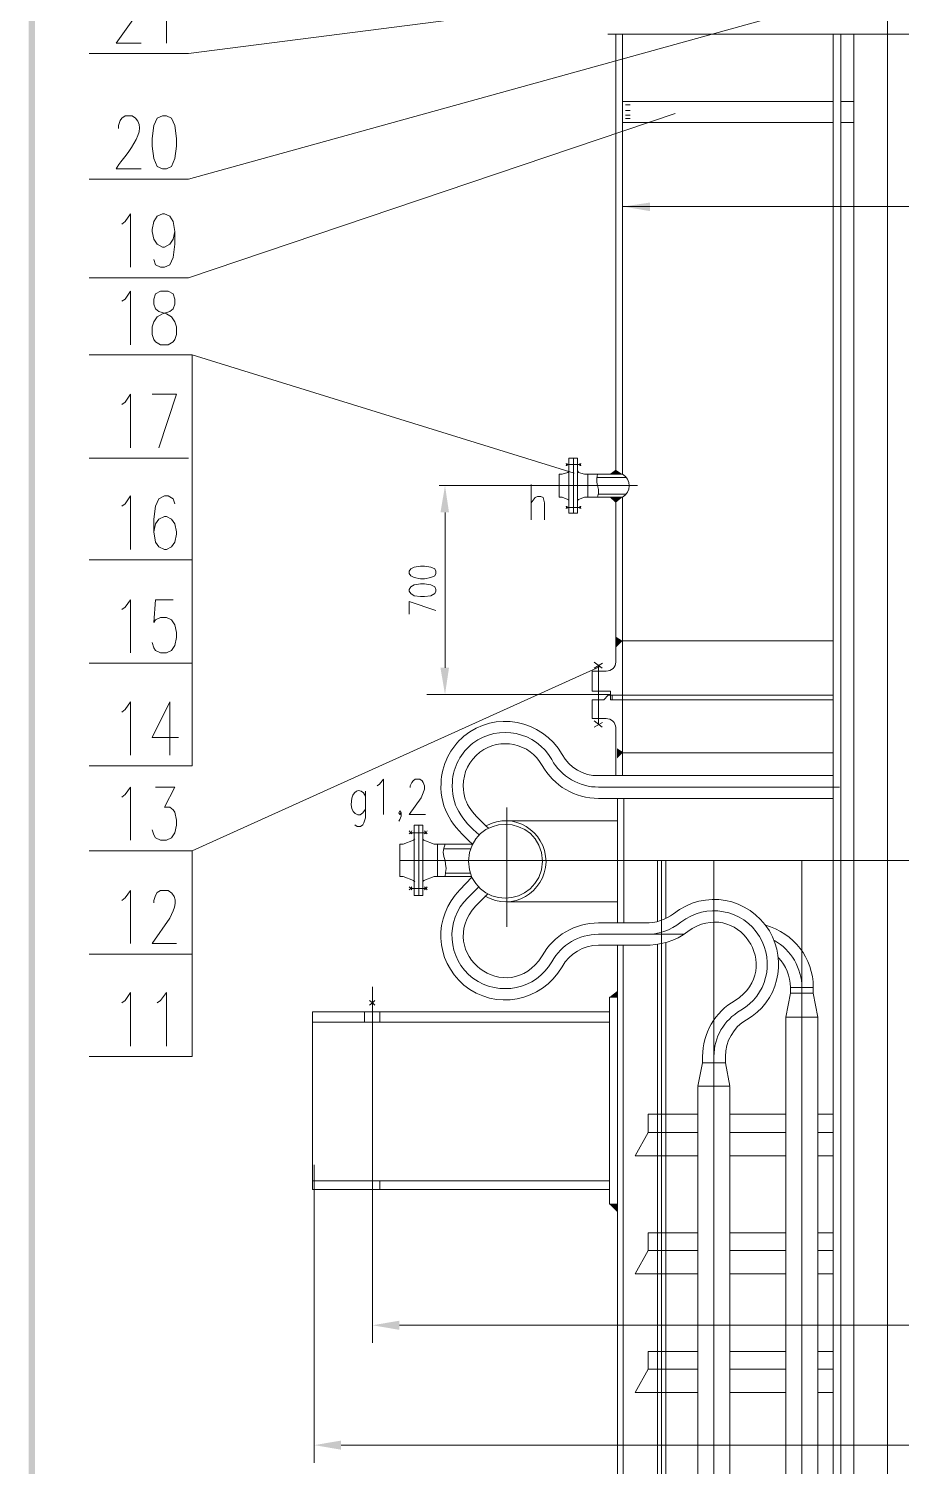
# Model space of a CAD drawing. Header units: millimetres. Extents: x 0 to 1648, y 27 to 2331.
# Drawn here: x 77.9 to 353, y 1243.7 to 1697 of the extents above; entities that cross this region are included whole.
import ezdxf

# ---------------------------------------------------------------- set-up
doc = ezdxf.new("R2010")
doc.units = ezdxf.units.MM
doc.layers.add('1', color=7, linetype='Continuous')

msp = doc.modelspace()

# ---------------------------------------------------------------- hatches: boundary and pattern name
h = msp.add_hatch(color=0)
h.dxf.hatch_style = 2
h.paths.add_polyline_path([(77.94, 27.231732), (79.92, 29.031732), (77.94, 2331.231732)])
h = msp.add_hatch(color=0)
h.dxf.hatch_style = 2
h.paths.add_polyline_path([(79.92, 29.031732), (77.94, 2331.231732), (79.92, 2329.431732)])
h = msp.add_hatch(color=0)
h.dxf.hatch_style = 2
h.paths.add_polyline_path([(273.78, 1642.191732), (273.78, 1639.491732), (265.32, 1640.931732)])
h = msp.add_hatch(color=0)
h.dxf.hatch_style = 2
h.paths.add_polyline_path([(261, 1556.511732), (262.98, 1557.951732), (265.14, 1556.511732)])
h = msp.add_hatch(color=0)
h.dxf.hatch_style = 2
h.paths.add_polyline_path([(207.72, 1544.451732), (210.42, 1544.451732), (209.16, 1552.911732)])
h = msp.add_hatch(color=0)
h.dxf.hatch_style = 2
h.paths.add_polyline_path([(261, 1549.311732), (262.98, 1547.511732), (265.14, 1549.311732)])
h = msp.add_hatch(color=0)
h.dxf.hatch_style = 2
h.paths.add_polyline_path([(265.14, 1503.951732), (263.16, 1505.211732), (263.16, 1501.971732)])
h = msp.add_hatch(color=0)
h.dxf.hatch_style = 2
h.paths.add_polyline_path([(207.72, 1495.491732), (210.42, 1495.491732), (209.16, 1487.031732)])
h = msp.add_hatch(color=0)
h.dxf.hatch_style = 2
h.paths.add_polyline_path([(265.32, 1468.851732), (263.34, 1470.111732), (263.34, 1466.871732)])
h = msp.add_hatch(color=0)
h.dxf.hatch_style = 2
h.paths.add_polyline_path([(261, 1391.631732), (263.52, 1391.631732), (263.52, 1393.611732)])
h = msp.add_hatch(color=0)
h.dxf.hatch_style = 2
h.paths.add_polyline_path([(263.52, 1326.291732), (263.52, 1323.771732), (261, 1326.291732)])
h = msp.add_hatch(color=0)
h.dxf.hatch_style = 2
h.paths.add_polyline_path([(194.76, 1289.571732), (194.76, 1286.691732), (186.3, 1288.131732)])
h = msp.add_hatch(color=0)
h.dxf.hatch_style = 2
h.paths.add_polyline_path([(176.4, 1251.771732), (176.4, 1248.891732), (167.94, 1250.331732)])

# ---------------------------------------------------------------- linework, layer by layer
at = {"layer": '1', "color": 0, "lineweight": 5}
for points in [[(348.66, 851.991732), (348.66, 2244.291732)], [(405.72, 1724.811732), (128.34, 1689.171732)], [(106.2, 1705.371732), (106.2, 1706.091732), (106.74, 1707.711732), (107.28, 1708.431732), (108.36, 1709.331732), (110.52, 1709.331732), (111.78, 1708.431732), (112.32, 1707.711732), (112.86, 1706.091732), (112.86, 1704.471732), (112.32, 1702.851732), (111.24, 1700.511732), (105.48, 1692.411732), (113.4, 1692.411732)], [(118.44, 1706.091732), (119.52, 1706.991732), (121.32, 1709.331732), (121.32, 1692.411732)], [(343.08, 1709.151732), (128.34, 1649.571732)], [(360.72, 1695.291732), (260.46, 1695.291732)], [(262.98, 1556.511732), (262.98, 1695.291732)], [(265.14, 1556.511732), (265.14, 1695.291732)], [(331.56, 911.391732), (331.56, 1695.291732)], [(333.9, 1163.571732), (333.9, 1695.291732)], [(338.04, 1163.571732), (338.04, 1695.291732)], [(128.34, 1689.171732), (97.02, 1689.171732)], [(265.14, 1674.051732), (331.56, 1674.051732)], [(266.04, 1672.971732), (267.48, 1672.971732)], [(333.9, 1674.051732), (338.04, 1674.051732)], [(120.06, 1669.551732), (118.44, 1668.831732), (117.36, 1666.491732), (116.82, 1662.351732), (116.82, 1660.011732), (117.36, 1656.051732), (118.44, 1653.531732), (120.06, 1652.811732), (121.32, 1652.811732), (122.94, 1653.531732), (124.02, 1656.051732), (124.56, 1660.011732), (124.56, 1662.351732), (124.02, 1666.491732), (122.94, 1668.831732), (121.32, 1669.551732), (120.06, 1669.551732)], [(128.34, 1618.431732), (281.7, 1670.271732)], [(266.04, 1671.171732), (267.48, 1671.171732)], [(266.04, 1669.731732), (267.48, 1669.731732)], [(266.04, 1668.651732), (267.48, 1668.651732)], [(265.14, 1667.391732), (331.56, 1667.391732)], [(333.9, 1667.391732), (338.04, 1667.391732)], [(128.34, 1649.571732), (97.02, 1649.571732)], [(107.28, 1635.351732), (108.36, 1636.251732), (109.98, 1638.591732), (109.98, 1621.851732)], [(124.02, 1633.011732), (123.48, 1630.671732), (122.4, 1629.051732), (120.78, 1628.151732), (120.06, 1628.151732), (118.44, 1629.051732), (117.36, 1630.671732), (116.82, 1633.011732), (116.82, 1633.731732), (117.36, 1636.251732), (118.44, 1637.871732), (120.06, 1638.591732), (120.78, 1638.591732), (122.4, 1637.871732), (123.48, 1636.251732), (124.02, 1633.011732), (124.02, 1629.051732), (123.48, 1624.911732), (122.4, 1622.571732), (120.78, 1621.851732), (119.52, 1621.851732), (117.9, 1622.571732), (117.36, 1624.191732)], [(537.48, 1640.931732), (265.14, 1640.931732)], [(128.34, 1618.431732), (97.02, 1618.431732)], [(107.28, 1611.051732), (108.36, 1611.771732), (109.98, 1614.291732), (109.98, 1597.371732)], [(119.52, 1614.291732), (117.9, 1613.391732), (117.36, 1611.771732), (117.36, 1610.151732), (117.9, 1608.711732), (118.98, 1607.811732), (121.32, 1607.091732), (122.94, 1606.191732), (124.02, 1604.571732), (124.56, 1602.951732), (124.56, 1600.611732), (124.02, 1598.991732), (123.48, 1598.271732), (121.86, 1597.371732), (119.52, 1597.371732), (117.9, 1598.271732), (117.36, 1598.991732), (116.82, 1600.611732), (116.82, 1602.951732), (117.36, 1604.571732), (118.44, 1606.191732), (120.06, 1607.091732), (122.4, 1607.811732), (123.48, 1608.711732), (124.02, 1610.151732), (124.02, 1611.771732), (123.48, 1613.391732), (121.86, 1614.291732), (119.52, 1614.291732)], [(129.42, 1594.131732), (97.02, 1594.131732)], [(129.42, 1529.331732), (129.42, 1594.131732)], [(129.42, 1594.131732), (249.84, 1556.871732)], [(107.28, 1578.471732), (108.36, 1579.191732), (109.98, 1581.711732), (109.98, 1564.791732)], [(118.98, 1564.791732), (124.56, 1581.711732), (116.82, 1581.711732)], [(128.34, 1561.551732), (97.02, 1561.551732)], [(247.32, 1559.211732), (247.68, 1559.931732)], [(247.32, 1559.931732), (247.68, 1559.211732)], [(247.32, 1559.571732), (250.74, 1559.571732)], [(248.22, 1561.551732), (248.22, 1544.271732), (249.66, 1544.271732)], [(248.22, 1561.551732), (249.66, 1561.551732)], [(251.82, 1559.571732), (248.4, 1559.571732)], [(250.92, 1561.551732), (249.66, 1561.551732), (249.66, 1544.271732), (250.92, 1544.271732), (250.92, 1561.551732)], [(251.64, 1559.211732), (252, 1559.931732)], [(251.64, 1559.931732), (252, 1559.211732)], [(247.86, 1557.051732), (246.06, 1556.511732), (245.16, 1556.511732), (245.16, 1549.311732)], [(247.86, 1557.051732), (248.04, 1557.411732), (248.22, 1557.591732)], [(250.92, 1557.591732), (251.1, 1557.411732), (251.28, 1557.051732)], [(254.16, 1556.511732), (253.08, 1556.511732), (251.28, 1557.051732)], [(265.14, 1556.511732), (254.16, 1556.511732)], [(254.16, 1556.511732), (254.16, 1549.311732)], [(257.22, 1556.511732), (257.04, 1555.251732), (257.04, 1553.991732), (257.22, 1552.911732)], [(266.4, 1555.431732), (257.22, 1555.431732)], [(269.82, 1552.911732), (207.36, 1552.911732)], [(236.34, 1553.271732), (236.34, 1542.111732)], [(257.22, 1549.311732), (257.58, 1550.571732), (257.58, 1551.651732), (257.22, 1552.911732)], [(107.28, 1546.431732), (108.36, 1547.151732), (109.98, 1549.671732), (109.98, 1532.751732)], [(124.02, 1547.151732), (123.48, 1548.771732), (121.86, 1549.671732), (120.78, 1549.671732), (118.98, 1548.771732), (117.9, 1546.431732), (117.36, 1542.291732), (117.36, 1538.331732), (117.9, 1535.091732), (118.98, 1533.651732), (120.78, 1532.751732), (121.32, 1532.751732), (122.94, 1533.651732), (124.02, 1535.091732), (124.56, 1537.611732), (124.56, 1538.331732), (124.02, 1540.851732), (122.94, 1542.291732), (121.32, 1543.191732), (120.78, 1543.191732), (118.98, 1542.291732), (117.9, 1540.851732), (117.36, 1538.331732)], [(236.34, 1547.511732), (237.6, 1549.131732), (238.32, 1549.491732), (239.4, 1549.491732), (240.12, 1549.131732), (240.48, 1547.511732), (240.48, 1542.111732)], [(247.86, 1548.591732), (246.06, 1549.311732), (245.16, 1549.311732)], [(247.32, 1545.711732), (247.68, 1546.431732)], [(247.32, 1546.431732), (247.68, 1545.711732)], [(247.32, 1546.071732), (250.74, 1546.071732)], [(248.22, 1548.051732), (248.04, 1548.411732), (247.86, 1548.591732)], [(251.82, 1546.071732), (248.4, 1546.071732)], [(254.16, 1549.311732), (253.08, 1549.311732), (251.28, 1548.591732), (251.1, 1548.411732), (250.92, 1548.051732)], [(251.64, 1545.711732), (252, 1546.431732)], [(251.64, 1546.431732), (252, 1545.711732)], [(265.14, 1549.311732), (254.16, 1549.311732)], [(266.22, 1550.211732), (257.58, 1550.211732)], [(262.98, 1503.771732), (262.98, 1549.311732)], [(265.14, 1503.951732), (265.14, 1549.311732)], [(209.16, 1544.451732), (209.16, 1495.491732)], [(129.42, 1529.511732), (97.02, 1529.511732)], [(129.42, 1464.531732), (129.42, 1529.511732)], [(197.82, 1525.191732), (198.36, 1524.471732), (199.44, 1523.931732), (201.42, 1523.571732), (202.68, 1523.571732), (204.66, 1523.931732), (205.92, 1524.471732), (206.28, 1525.191732), (206.28, 1525.911732), (205.92, 1526.631732), (204.66, 1527.171732), (202.68, 1527.531732), (201.42, 1527.531732), (199.44, 1527.171732), (198.36, 1526.631732), (197.82, 1525.911732), (197.82, 1525.191732)], [(197.82, 1519.611732), (198.36, 1518.891732), (199.44, 1518.171732), (201.42, 1517.991732), (202.68, 1517.991732), (204.66, 1518.171732), (205.92, 1518.891732), (206.28, 1519.611732), (206.28, 1520.151732), (205.92, 1521.051732), (204.66, 1521.591732), (202.68, 1521.951732), (201.42, 1521.951732), (199.44, 1521.591732), (198.36, 1521.051732), (197.82, 1520.151732), (197.82, 1519.611732)], [(107.28, 1513.851732), (108.36, 1514.571732), (109.98, 1516.911732), (109.98, 1500.171732)], [(123.48, 1516.911732), (117.9, 1516.911732), (117.36, 1509.711732), (117.9, 1510.611732), (119.52, 1511.331732), (121.32, 1511.331732), (122.94, 1510.611732), (124.02, 1508.991732), (124.56, 1506.651732), (124.56, 1505.031732), (124.02, 1502.511732), (122.94, 1500.891732), (121.32, 1500.171732), (119.52, 1500.171732), (117.9, 1500.891732), (117.36, 1501.791732), (116.82, 1503.411732)], [(206.28, 1513.491732), (197.82, 1516.371732), (197.82, 1512.411732)], [(262.98, 1503.951732), (262.98, 1497.291732)], [(331.56, 1503.951732), (263.7, 1503.951732)], [(265.14, 1503.951732), (265.14, 1486.851732)], [(129.42, 1496.931732), (97.02, 1496.931732)], [(256.14, 1497.291732), (258.66, 1495.311732)], [(258.84, 1496.931732), (256.14, 1495.311732)], [(257.58, 1496.391732), (257.58, 1477.671732)], [(129.42, 1437.711732), (258.12, 1495.851732)], [(255.6, 1494.411732), (255.6, 1488.111732)], [(259.92, 1494.411732), (255.6, 1494.411732)], [(215.64, 1487.031732), (203.4, 1487.031732)], [(261.18, 1487.031732), (206.64, 1487.031732)], [(255.6, 1488.111732), (261.36, 1488.111732)], [(261.36, 1488.111732), (261.36, 1485.411732)], [(265.14, 1461.471732), (265.14, 1487.031732)], [(107.28, 1481.451732), (108.36, 1482.351732), (109.98, 1484.691732), (109.98, 1467.951732)], [(122.4, 1484.691732), (116.82, 1473.531732), (125.1, 1473.531732)], [(122.4, 1484.691732), (122.4, 1467.951732)], [(260.64, 1486.851732), (259.2, 1485.411732), (255.6, 1485.411732)], [(255.6, 1485.411732), (255.6, 1479.471732), (259.92, 1479.471732)], [(331.56, 1486.851732), (260.64, 1486.851732)], [(331.56, 1485.411732), (261.36, 1485.411732)], [(261.9, 1485.411732), (261.9, 1486.851732)], [(256.14, 1478.751732), (258.66, 1476.771732)], [(258.84, 1478.211732), (256.14, 1476.771732)], [(262.98, 1461.471732), (262.98, 1476.591732)], [(129.42, 1464.531732), (97.02, 1464.531732)], [(264.24, 1468.671732), (331.56, 1468.671732)], [(187.74, 1458.231732), (188.46, 1458.771732), (189.72, 1460.391732), (189.72, 1449.231732)], [(198.18, 1457.691732), (198.18, 1458.231732), (198.72, 1459.311732), (199.08, 1459.851732), (199.8, 1460.391732), (201.24, 1460.391732), (201.96, 1459.851732), (202.32, 1459.311732), (202.68, 1458.231732), (202.68, 1457.151732), (202.32, 1456.071732), (201.6, 1454.451732), (197.82, 1449.231732), (203.04, 1449.231732)], [(266.22, 1461.471732), (257.58, 1461.471732)], [(331.56, 1461.471732), (266.22, 1461.471732)], [(107.28, 1454.631732), (108.36, 1455.531732), (109.98, 1457.871732), (109.98, 1441.131732)], [(117.9, 1457.871732), (124.02, 1457.871732), (120.78, 1451.571732), (122.4, 1451.571732), (123.48, 1450.671732), (124.02, 1449.951732), (124.56, 1447.431732), (124.56, 1445.811732), (124.02, 1443.471732), (122.94, 1441.851732), (121.32, 1441.131732), (119.52, 1441.131732), (117.9, 1441.851732), (117.36, 1442.751732), (116.82, 1444.371732)], [(184.14, 1456.611732), (184.14, 1448.151732), (183.6, 1446.531732), (183.24, 1445.991732), (182.52, 1445.451732), (181.44, 1445.451732), (180.72, 1445.991732)], [(266.22, 1457.871732), (257.58, 1457.871732)], [(333.54, 1457.871732), (266.22, 1457.871732)], [(228.6, 1451.391732), (228.6, 1413.771732)], [(266.22, 1454.271732), (257.58, 1454.271732)], [(263.52, 1454.271732), (263.52, 1415.031732)], [(265.5, 1454.271732), (265.5, 1415.031732)], [(331.56, 1454.271732), (266.22, 1454.271732)], [(195.3, 1449.771732), (194.94, 1449.231732), (194.58, 1449.771732), (194.94, 1450.311732), (195.3, 1449.771732), (195.3, 1448.691732), (194.94, 1447.611732), (194.58, 1447.071732)], [(228.6, 1447.251732), (263.52, 1447.251732)], [(197.82, 1444.011732), (198.36, 1443.471732), (198.72, 1444.011732)], [(198.36, 1443.471732), (197.82, 1443.111732)], [(203.22, 1443.471732), (198.36, 1443.471732)], [(198.36, 1443.471732), (198.72, 1443.111732)], [(199.44, 1423.671732), (199.44, 1445.811732)], [(202.14, 1445.811732), (202.14, 1423.671732), (199.44, 1423.671732)], [(202.14, 1445.811732), (199.44, 1445.811732)], [(200.88, 1445.811732), (200.88, 1423.671732)], [(203.22, 1443.471732), (202.68, 1444.011732)], [(203.22, 1443.471732), (202.68, 1443.111732)], [(203.58, 1443.111732), (203.22, 1443.471732), (203.58, 1444.011732)], [(129.42, 1437.711732), (97.02, 1437.711732)], [(129.42, 1372.911732), (129.42, 1437.711732)], [(199.26, 1441.131732), (196.02, 1439.871732), (194.94, 1439.871732)], [(194.94, 1439.871732), (194.94, 1429.611732)], [(199.26, 1441.131732), (199.44, 1441.311732), (199.62, 1441.491732)], [(202.14, 1441.491732), (202.32, 1441.311732), (202.5, 1441.131732)], [(205.74, 1439.871732), (202.5, 1441.131732)], [(205.74, 1429.611732), (206.82, 1429.611732), (206.82, 1439.871732)], [(206.82, 1439.871732), (205.74, 1439.871732)], [(217.8, 1439.871732), (206.82, 1439.871732)], [(209.16, 1439.871732), (208.8, 1438.611732), (208.62, 1437.351732), (208.8, 1435.911732), (209.16, 1434.651732)], [(217.26, 1438.431732), (208.8, 1438.431732)], [(194.94, 1434.651732), (617.4, 1434.651732)], [(209.16, 1429.611732), (209.34, 1430.871732), (209.52, 1432.131732), (209.34, 1433.571732), (209.16, 1434.651732)], [(276.12, 1434.651732), (276.12, 1415.391732)], [(277.38, 912.651732), (277.38, 1434.651732)], [(278.82, 1434.651732), (278.82, 1416.471732)], [(293.94, 1434.471732), (293.94, 1336.911732)], [(321.66, 1434.471732), (321.66, 1379.211732)], [(194.94, 1429.611732), (196.02, 1429.611732)], [(199.62, 1427.991732), (199.44, 1428.171732), (199.26, 1428.351732), (196.02, 1429.611732)], [(202.5, 1428.351732), (202.32, 1428.171732), (202.14, 1427.991732)], [(205.74, 1429.611732), (202.5, 1428.351732)], [(217.62, 1429.611732), (206.82, 1429.611732)], [(217.08, 1430.691732), (209.34, 1430.691732)], [(213.84, 1425.471732), (217.62, 1429.431732)], [(107.28, 1422.051732), (108.36, 1422.951732), (109.98, 1425.291732), (109.98, 1408.551732)], [(198.36, 1425.831732), (197.82, 1426.371732)], [(198.72, 1425.471732), (198.36, 1425.831732), (197.82, 1425.471732)], [(198.36, 1425.831732), (198.72, 1426.371732)], [(203.22, 1425.831732), (198.36, 1425.831732)], [(203.22, 1425.831732), (202.68, 1426.371732)], [(203.22, 1425.831732), (202.68, 1425.471732)], [(203.58, 1425.471732), (203.22, 1425.831732), (203.58, 1426.371732)], [(216.36, 1422.951732), (219.78, 1426.371732)], [(218.88, 1420.431732), (222.66, 1424.211732)], [(228.6, 1421.691732), (263.52, 1421.691732)], [(272.88, 1415.031732), (257.58, 1415.031732), (272.16, 1415.031732)], [(284.4, 1411.431732), (257.58, 1411.431732)], [(272.16, 1411.431732), (257.58, 1411.431732)], [(272.16, 1408.011732), (257.58, 1408.011732)], [(272.88, 1408.011732), (257.58, 1408.011732)], [(263.52, 1408.011732), (263.52, 1129.371732)], [(265.32, 1408.011732), (265.32, 1129.371732)], [(276.12, 1408.191732), (276.12, 944.691732)], [(278.82, 1408.731732), (278.82, 944.691732)], [(129.42, 1405.131732), (97.02, 1405.131732)], [(107.28, 1389.831732), (108.36, 1390.551732), (109.98, 1393.071732), (109.98, 1376.151732)], [(118.44, 1389.831732), (119.52, 1390.551732), (121.32, 1393.071732), (121.32, 1376.151732)], [(186.3, 1327.551732), (186.3, 1394.871732)], [(318.06, 1392.891732), (316.62, 1385.331732)], [(318.06, 1394.691732), (325.26, 1394.691732), (325.26, 1392.891732)], [(318.06, 1394.691732), (318.06, 1392.891732)], [(325.26, 1392.891732), (318.06, 1392.891732)], [(321.66, 1394.691732), (321.66, 1392.891732)], [(325.26, 1392.891732), (326.7, 1385.331732)], [(185.4, 1390.551732), (186.3, 1389.831732), (185.4, 1389.111732)], [(187.02, 1390.551732), (186.3, 1389.831732), (187.02, 1389.111732)], [(261, 1386.951732), (261, 1391.631732), (263.52, 1391.631732)], [(167.4, 1386.951732), (167.4, 1330.971732)], [(261, 1386.951732), (167.4, 1386.951732)], [(167.4, 1383.711732), (261, 1383.711732)], [(183.78, 1386.951732), (183.78, 1383.711732)], [(188.64, 1386.951732), (188.64, 1383.711732)], [(261, 1386.951732), (261, 1330.971732)], [(321.66, 1385.331732), (316.62, 1385.331732)], [(316.62, 921.651732), (316.62, 1385.331732)], [(321.66, 1385.331732), (326.7, 1385.331732)], [(321.66, 1385.331732), (321.66, 914.091732)], [(326.7, 921.651732), (326.7, 1385.331732)], [(129.42, 1372.911732), (97.02, 1372.911732)], [(290.34, 1370.931732), (288.9, 1363.551732)], [(290.34, 1370.931732), (290.34, 1372.911732)], [(297.54, 1370.931732), (290.34, 1370.931732)], [(293.94, 1363.551732), (293.94, 1372.911732)], [(297.54, 1372.911732), (297.54, 1370.931732), (298.98, 1363.551732)], [(293.94, 1363.551732), (288.9, 1363.551732)], [(288.9, 927.951732), (288.9, 1363.371732)], [(293.94, 1363.551732), (298.98, 1363.551732)], [(293.94, 920.571732), (293.94, 1363.371732)], [(298.98, 927.951732), (298.98, 1363.371732)], [(288.9, 1341.591732), (269.1, 1341.591732), (273.24, 1348.971732), (273.24, 1354.731732)], [(273.24, 1354.731732), (288.9, 1354.731732)], [(298.98, 1354.731732), (316.62, 1354.731732)], [(326.7, 1354.731732), (331.56, 1354.731732)], [(288.9, 1348.971732), (273.24, 1348.971732)], [(316.62, 1348.971732), (298.98, 1348.971732)], [(331.56, 1348.971732), (326.7, 1348.971732)], [(167.94, 1338.711732), (167.94, 1244.751732)], [(316.62, 1341.591732), (298.98, 1341.591732)], [(331.56, 1341.591732), (326.7, 1341.591732)], [(261, 1333.671732), (167.4, 1333.671732)], [(186.3, 1336.551732), (186.3, 1282.551732)], [(188.64, 1333.671732), (188.64, 1330.971732)], [(261, 1330.971732), (167.4, 1330.971732)], [(261, 1330.971732), (261, 1326.291732), (263.52, 1326.291732)], [(288.9, 1304.331732), (269.1, 1304.331732), (273.24, 1311.711732), (273.24, 1317.291732)], [(273.24, 1317.291732), (288.9, 1317.291732)], [(298.98, 1317.291732), (316.62, 1317.291732)], [(326.7, 1317.291732), (331.56, 1317.291732)], [(288.9, 1311.711732), (273.24, 1311.711732)], [(316.62, 1311.711732), (298.98, 1311.711732)], [(331.56, 1311.711732), (326.7, 1311.711732)], [(316.62, 1304.331732), (298.98, 1304.331732)], [(331.56, 1304.331732), (326.7, 1304.331732)], [(194.76, 1288.131732), (617.22, 1288.131732)], [(288.9, 1266.891732), (269.1, 1266.891732), (273.24, 1274.271732), (273.24, 1279.851732)], [(273.24, 1279.851732), (288.9, 1279.851732)], [(298.98, 1279.851732), (316.62, 1279.851732)], [(326.7, 1279.851732), (331.56, 1279.851732)], [(288.9, 1274.271732), (273.24, 1274.271732)], [(316.62, 1274.271732), (298.98, 1274.271732)], [(331.56, 1274.271732), (326.7, 1274.271732)], [(316.62, 1266.891732), (298.98, 1266.891732)], [(331.56, 1266.891732), (326.7, 1266.891732)], [(176.4, 1250.331732), (635.58, 1250.331732)]]:
    msp.add_lwpolyline(points, dxfattribs=at)
for points, knots in [([(106.2, 1665.591732), (106.2, 1665.591732), (106.2, 1666.491732), (106.2, 1666.491732), (106.2, 1666.491732), (106.74, 1668.111732), (106.74, 1668.111732), (106.74, 1668.111732), (107.28, 1668.831732), (107.28, 1668.831732), (107.28, 1668.831732), (108.36, 1669.551732), (108.36, 1669.551732), (108.36, 1669.551732), (110.52, 1669.551732), (110.52, 1669.551732), (117.54, 1665.771732), (106.74, 1655.511732), (105.48, 1652.811732), (105.48, 1652.811732), (113.4, 1652.811732), (113.4, 1652.811732)], [0, 0, 0, 0, 1, 1, 1, 2, 2, 2, 3, 3, 3, 4, 4, 4, 5, 5, 5, 6, 6, 6, 7, 7, 7, 7]), ([(246.06, 1468.131732), (239.76, 1479.291732), (224.82, 1481.991732), (215.1, 1473.891732), (210.96, 1470.471732), (207.9, 1464.531732), (207.9, 1459.131732), (207.54, 1450.491732), (211.68, 1445.451732), (217.8, 1439.871732)], [0, 0, 0, 0, 1, 1, 1, 2, 2, 2, 3, 3, 3, 3]), ([(242.82, 1466.511732), (237.96, 1475.331732), (226.08, 1477.851732), (217.98, 1471.731732), (214.2, 1468.851732), (211.68, 1464.171732), (211.5, 1459.491732), (210.96, 1452.111732), (214.56, 1447.431732), (219.96, 1442.751732)], [0, 0, 0, 0, 1, 1, 1, 2, 2, 2, 3, 3, 3, 3]), ([(239.76, 1464.711732), (235.98, 1471.731732), (226.44, 1473.711732), (220.14, 1468.851732), (216.72, 1466.151732), (214.92, 1462.551732), (214.92, 1458.231732), (214.92, 1451.931732), (218.52, 1449.051732), (222.84, 1444.911732)], [0, 0, 0, 0, 1, 1, 1, 2, 2, 2, 3, 3, 3, 3]), ([(184.14, 1454.991732), (182.34, 1458.411732), (179.64, 1456.251732), (179.64, 1453.371732), (179.1, 1450.311732), (181.98, 1446.891732), (184.14, 1450.851732)], [0, 0, 0, 0, 1, 1, 1, 2, 2, 2, 2]), ([(239.94, 1434.471732), (239.22, 1449.951732), (217.08, 1449.951732), (216.54, 1434.471732), (217.08, 1418.991732), (239.04, 1418.991732), (239.94, 1434.471732)], [0, 0, 0, 0, 1, 1, 1, 2, 2, 2, 2]), ([(221.76, 1423.491732), (230.4, 1418.451732), (240.66, 1424.571732), (241.02, 1434.291732), (240.84, 1444.191732), (230.76, 1450.311732), (222.12, 1445.631732)], [0, 0, 0, 0, 1, 1, 1, 2, 2, 2, 2]), ([(117.36, 1421.331732), (117.36, 1421.331732), (117.36, 1422.051732), (117.36, 1422.051732), (117.36, 1422.051732), (117.9, 1423.671732), (117.9, 1423.671732), (117.9, 1423.671732), (118.44, 1424.571732), (118.44, 1424.571732), (118.44, 1424.571732), (119.52, 1425.291732), (119.52, 1425.291732), (119.52, 1425.291732), (121.86, 1425.291732), (121.86, 1425.291732), (125.64, 1422.951732), (123.84, 1419.531732), (122.4, 1416.471732), (122.4, 1416.471732), (116.82, 1408.551732), (116.82, 1408.551732), (116.82, 1408.551732), (124.56, 1408.551732), (124.56, 1408.551732)], [0, 0, 0, 0, 1, 1, 1, 2, 2, 2, 3, 3, 3, 4, 4, 4, 5, 5, 5, 6, 6, 6, 7, 7, 7, 8, 8, 8, 8]), ([(213.84, 1425.471732), (205.38, 1416.831732), (205.92, 1403.331732), (215.1, 1395.411732), (225, 1387.311732), (239.58, 1390.011732), (246.06, 1401.171732)], [0, 0, 0, 0, 1, 1, 1, 2, 2, 2, 2]), ([(304.2, 1384.431732), (314.1, 1390.011732), (317.16, 1402.791732), (311.4, 1412.511732), (304.92, 1423.131732), (291.06, 1425.651732), (281.16, 1417.911732)], [0, 0, 0, 0, 1, 1, 1, 2, 2, 2, 2]), ([(216.36, 1422.951732), (208.98, 1415.751732), (209.88, 1403.691732), (217.98, 1397.571732), (226.26, 1391.631732), (237.78, 1393.971732), (242.82, 1402.791732)], [0, 0, 0, 0, 1, 1, 1, 2, 2, 2, 2]), ([(302.4, 1387.491732), (310.5, 1391.991732), (313.2, 1402.611732), (308.34, 1410.711732), (303.12, 1419.351732), (291.42, 1421.511732), (283.5, 1415.211732)], [0, 0, 0, 0, 1, 1, 1, 2, 2, 2, 2])]:
    msp.add_open_spline(points, degree=3, knots=knots, dxfattribs=at)
for points in [[(265.14, 1549.311732), (267.84, 1550.751732), (268.02, 1554.891732), (265.14, 1556.511732)], [(259.92, 1494.411732), (261.72, 1494.411732), (262.98, 1495.671732), (262.98, 1497.291732)], [(262.98, 1476.591732), (262.98, 1478.211732), (261.54, 1479.471732), (259.92, 1479.471732)], [(239.76, 1464.711732), (243.54, 1458.231732), (250.02, 1454.271732), (257.58, 1454.271732)], [(242.82, 1466.511732), (245.7, 1461.291732), (251.64, 1457.691732), (257.58, 1457.871732)], [(246.06, 1468.131732), (248.4, 1463.991732), (252.72, 1461.291732), (257.58, 1461.471732)], [(218.88, 1420.431732), (205.56, 1405.491732), (228.96, 1387.671732), (239.76, 1404.591732)], [(300.6, 1390.551732), (316.44, 1400.811732), (301.14, 1423.311732), (285.66, 1412.331732)], [(257.58, 1415.031732), (250.2, 1415.031732), (243.36, 1411.071732), (239.76, 1404.591732)], [(272.16, 1411.431732), (276.3, 1411.251732), (280.26, 1412.691732), (283.5, 1415.211732)], [(272.34, 1415.031732), (275.4, 1414.851732), (279, 1416.111732), (281.16, 1417.911732)], [(257.58, 1411.431732), (251.28, 1411.431732), (245.88, 1408.191732), (242.82, 1402.791732)], [(271.98, 1408.011732), (276.84, 1407.831732), (281.88, 1409.271732), (285.66, 1412.331732)], [(325.26, 1394.691732), (325.26, 1403.871732), (319.14, 1411.791732), (310.14, 1414.311732)], [(257.58, 1408.011732), (252.54, 1407.831732), (248.58, 1405.491732), (246.06, 1401.171732)], [(321.66, 1394.691732), (321.66, 1400.631732), (318.24, 1406.571732), (313.02, 1409.451732)], [(318.06, 1394.691732), (318.06, 1398.291732), (316.62, 1401.531732), (314.28, 1404.051732)], [(300.6, 1390.551732), (294.3, 1386.951732), (290.34, 1380.111732), (290.34, 1372.911732)], [(302.4, 1387.491732), (297, 1384.251732), (293.94, 1379.031732), (293.94, 1372.911732)], [(304.2, 1384.431732), (300.06, 1382.091732), (297.54, 1377.591732), (297.54, 1372.911732)]]:
    msp.add_open_spline(points, degree=3, dxfattribs=at)

doc.saveas('drawing.dxf')
